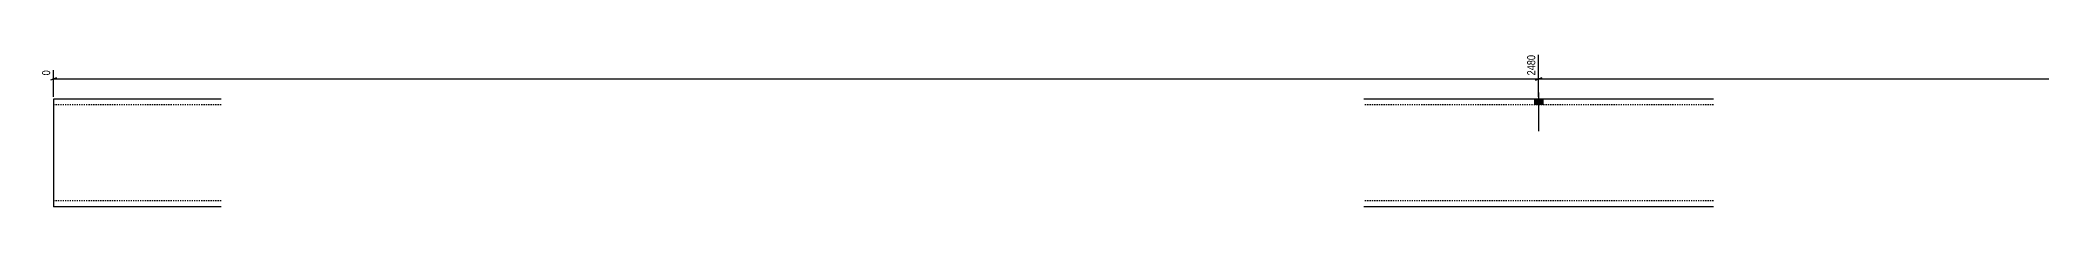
# Model space of a CAD drawing. Header units: millimetres. Extents: x 10 to 19605, y 8 to 304.
# Drawn here: x 12918 to 16261, y 10 to 267 of the extents above; entities that cross this region are included whole.
import ezdxf

# ---------------------------------------------------------------- set-up
doc = ezdxf.new("R2010")
doc.units = ezdxf.units.MM
doc.linetypes.add('DXK_LINE_DOT2', pattern=[3.9198, 1.9599, -1.9599])
doc.layers.add('MÅLSÆTNING', color=7, linetype='Continuous')
doc.layers.add('STÅL', color=7, linetype='Continuous')
doc.styles.add('Arial Narrow', font='ARIALN.TTF', dxfattribs={"height": 0.2})

msp = doc.modelspace()

# ---------------------------------------------------------------- hatches: boundary and pattern name
at = {"layer": 'STÅL', "linetype": 'Continuous'}
msp.add_hatch(color=3, dxfattribs=at).paths.add_polyline_path([(15427.8, 190.5), (15413.8, 190.5), (15413.8, 180.5), (15427.8, 180.5)])

# ---------------------------------------------------------------- linework, layer by layer
at = {"layer": 'MÅLSÆTNING', "color": 7, "linetype": 'Continuous'}
for p, q in [((12940.8, 194), (12940.8, 238.5)), ((15420.8, 194), (15420.8, 264.1)), ((15420.8, 194), (15420.8, 264.1)), ((12946.1, 226.1), (12935.6, 221.9)), ((12940.8, 224), (15420.8, 224)), ((15426.1, 226.1), (15415.6, 221.9)), ((15415.6, 221.9), (15426.1, 226.1)), ((15420.8, 224), (19599.3, 224))]:
    msp.add_line(p, q, dxfattribs=at)
at = {"layer": 'STÅL', "color": 3, "linetype": 'Continuous'}
for p, q in [((15420.8, 201.5), (15420.8, 136.5)), ((15413.8, 190.5), (15413.8, 180.5)), ((15427.8, 190.5), (15427.8, 180.5))]:
    msp.add_line(p, q, dxfattribs=at)
at = {"layer": 'STÅL', "color": 2, "linetype": 'Continuous'}
for p, q in [((12940.8, 190.5), (12940.8, 165.5)), ((13220.8, 190.5), (12940.8, 190.5)), ((15712.8, 190.5), (15128.8, 190.5)), ((12940.8, 165.5), (12940.8, 35.5)), ((12940.8, 35.5), (12940.8, 10.5)), ((13220.8, 10.5), (12940.8, 10.5)), ((15712.8, 10.5), (15128.8, 10.5))]:
    msp.add_line(p, q, dxfattribs=at)
at = {"layer": 'STÅL', "color": 7, "linetype": 'DXK_LINE_DOT2'}
for p, q in [((12940.8, 190.5), (12940.8, 183.2)), ((13220.8, 180.5), (12940.8, 180.5)), ((15712.8, 180.5), (15128.8, 180.5)), ((13220.8, 20.5), (12940.8, 20.5)), ((15712.8, 20.5), (15128.8, 20.5))]:
    msp.add_line(p, q, dxfattribs=at)

# ---------------------------------------------------------------- next in the draw order: wipeouts: each hides what was drawn before it
at = {"color": 0, "linetype": 'Continuous'}
for points in [[(12938, 241.3), (12918.4, 241.3), (12918.4, 227.2), (12938, 227.2)], [(15418, 266.9), (15398.4, 266.9), (15398.4, 227.2), (15418, 227.2)]]:
    msp.add_wipeout(points, dxfattribs=at).dxf.layer = 'MÅLSÆTNING'

# ---------------------------------------------------------------- next in the draw order: texts
at = {"layer": 'MÅLSÆTNING', "color": 3, "linetype": 'Continuous', "style": 'Arial Narrow'}
for s, height, p in [('0', 13.4, (12935.2, 230)), ('2480', 13.36, (15415.2, 230))]:
    msp.add_text(s, height=height, rotation=90.0002, dxfattribs=at).set_placement(p)

doc.saveas('drawing.dxf')
